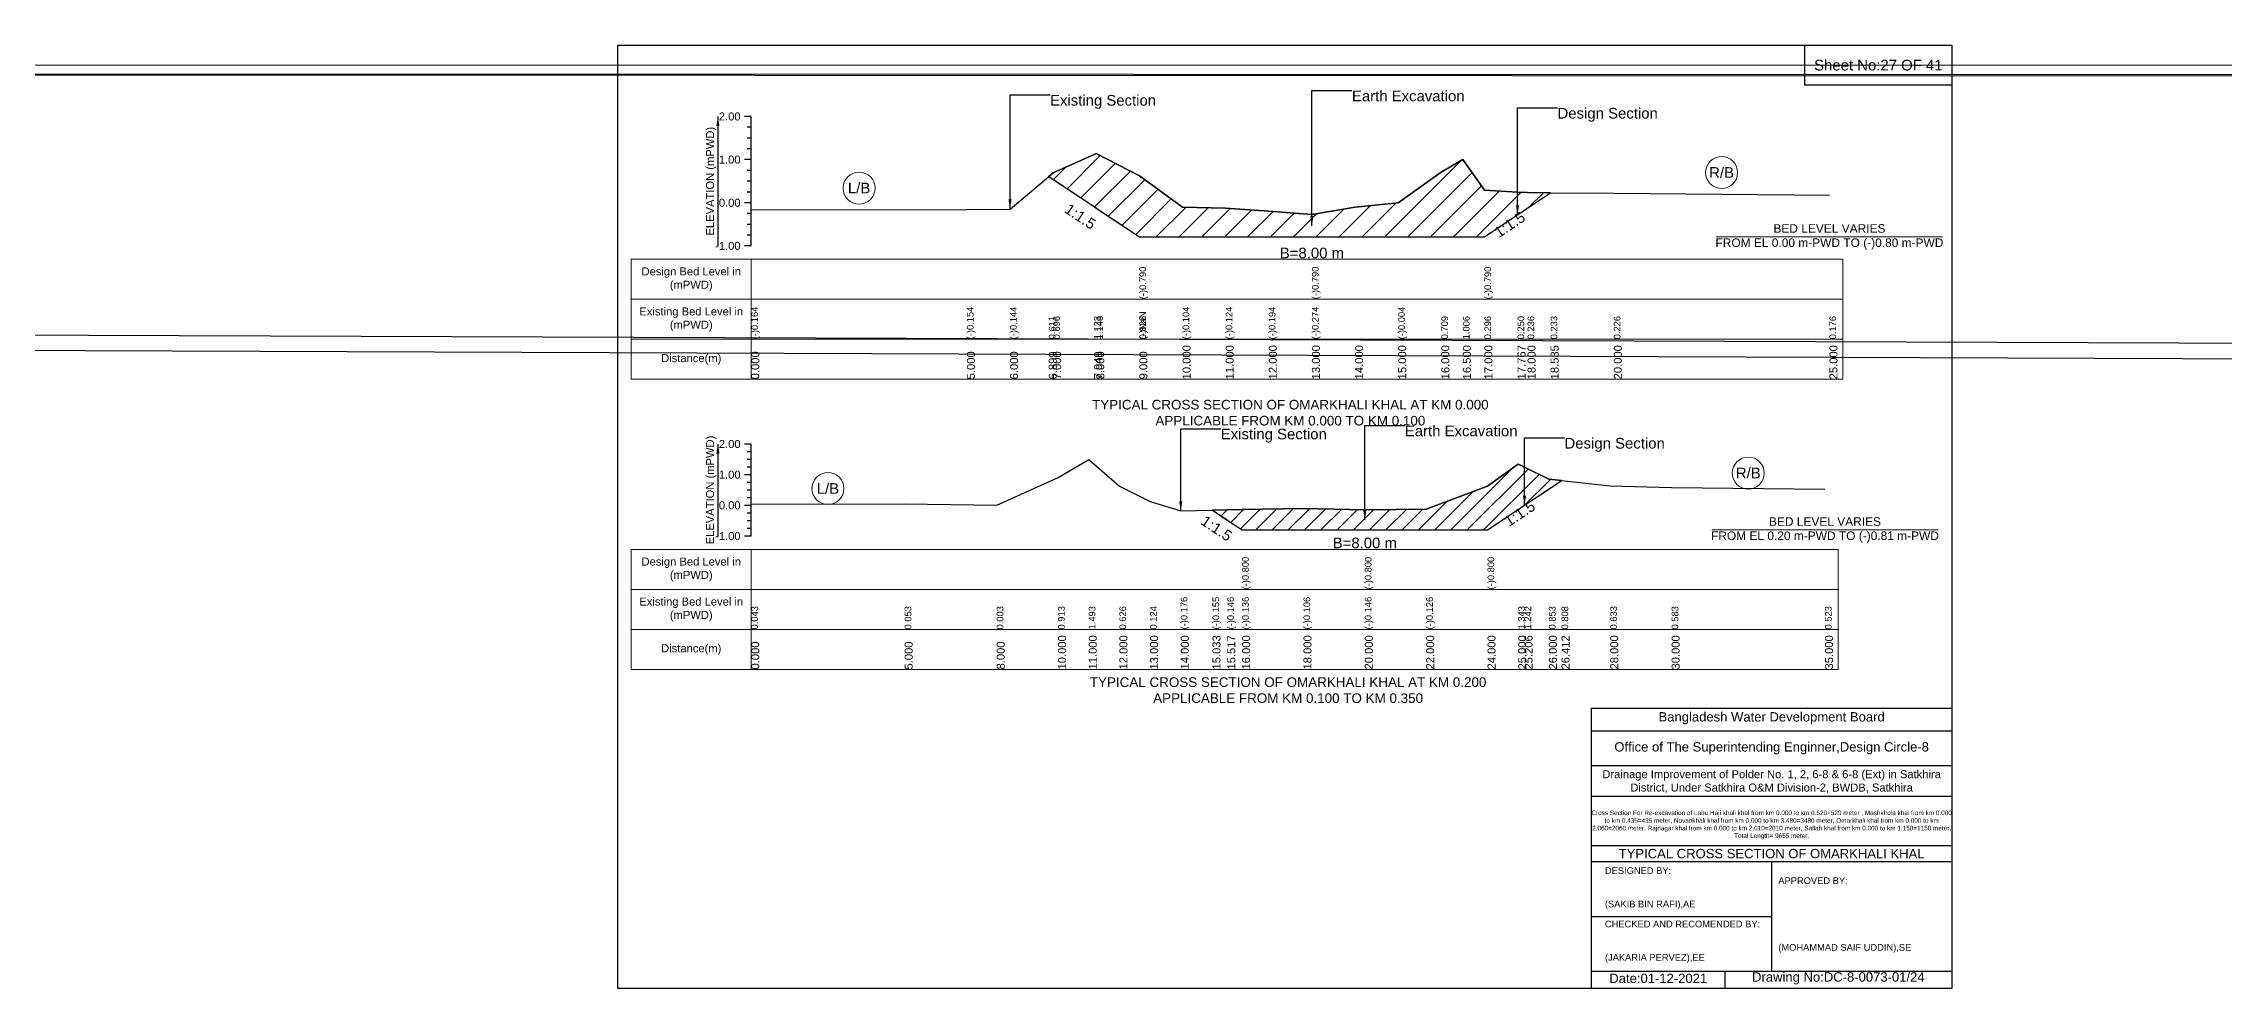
# Model space of a CAD drawing. Header units: inches. Extents: x 0 to 506000, y -4242 to 7.
# Drawn here: x 357417 to 367222, y -4242 to 7 of the extents above; entities that cross this region are included whole.
import ezdxf

# ---------------------------------------------------------------- set-up
doc = ezdxf.new("R2010")
doc.units = ezdxf.units.IN
doc.header["$LTSCALE"] = 7
doc.header["$MEASUREMENT"] = 0
doc.linetypes.add('DASHED', pattern=[0.75, 0.5, -0.25])
for name, color, linetype, lineweight in [('Cross section Data Border', 7, 'Continuous', 9), ('Cross Section Labels', 7, 'Continuous', 9), ('Design_Bed_Level for Xsection', 7, 'DASHED', 25), ('Existing_Bed_Level for Xsection', 7, 'Continuous', 25), ('Long Section Labels', 7, 'Continuous', 9)]:
    doc.layers.add(name, color=color, linetype=linetype, lineweight=lineweight)
doc.styles.get("Standard").update_dxf_attribs({"font": 'arial.ttf'})
doc.dimstyles.get("Standard").update_dxf_attribs({"dimtxt": 0.18, "dimasz": 0.18, "dimexe": 0.18, "dimexo": 0.0625, "dimgap": 0.09, "dimtad": 0, "dimtih": 1, "dimtoh": 1, "dimdec": 4, "dimzin": 0, "dimdsep": 46, "dimtxsty": 'Standard', "dimcen": 0.09, "dimadec": 0, "dimazin": 0, "dimtfac": 1, "dimtdec": 4, "dimtofl": 0, "dimtmove": 0, "dimatfit": 3, "dimfxl": 1, "dimtolj": 1, "dimtzin": 0, "dimarcsym": 0})

msp = doc.modelspace()

# ---------------------------------------------------------------- hatches: boundary and pattern name
at = {"layer": 'Existing_Bed_Level for Xsection'}
h = msp.add_hatch(dxfattribs=at)
h.set_pattern_fill('ANSI31', color=256, scale=582, style=0)
h.paths.add_polyline_path([(361938.3, -590.3), (361958, -603.4), (362142.2, -726.2), (362152, -732.8), (362346, -862.1), (362540, -862.1), (362734, -862.1), (362928, -862.1), (363122, -862.1), (363316, -862.1), (363510, -862.1), (363704, -862.1), (363801, -862.1), (363898, -862.1), (364046.9, -762.8), (364092, -732.8), (364195.8, -663.6), (364092, -663.1), (364046.9, -660.4), (363898, -651.4), (363801, -513.7), (363704, -571.3), (363510, -709.6), (363316, -729), (363122, -762), (362928, -746.5), (362734, -732.9), (362540, -729), (362346, -587.4), (362152, -486.5), (362142.2, -490.9), (361958, -573.8)])
h = msp.add_hatch(dxfattribs=at)
h.set_pattern_fill('ANSI31', color=256, scale=414, style=0)
h.paths.add_polyline_path([(362674.6, -2091.1), (362741.3, -2135.6), (362808, -2180.1), (363084, -2180.1), (363360, -2180.1), (363636, -2180.1), (363912, -2180.1), (364050, -2088.1), (364078.4, -2069.2), (364188, -1996.1), (364244.8, -1958.2), (364188, -1952), (364078.4, -1898.3), (364050, -1884.4), (363912, -1983.3), (363636, -2087.1), (363360, -2089.9), (363084, -2084.3), (362808, -2088.5), (362741.3, -2089.8)])

# ---------------------------------------------------------------- linework, layer by layer
for points in [[(360000, 0), (366000, 0), (366000, -4242), (360000, -4242)], [(365340, 0), (366000, 0), (366000, -180), (365340, -180)]]:
    msp.add_lwpolyline(points, close=True)
for points in [[(364380, -4242), (364380, -2982), (366000, -2982)], [(364380, -3084), (366000, -3084)], [(364380, -3240), (366000, -3240)], [(364380, -3378), (366000, -3378)], [(364380, -3600), (366000, -3600)], [(364380, -3672), (366000, -3672)], [(365190, -3672), (365190, -4164)], [(364380, -3918), (365190, -3918)], [(364380, -4164), (366000, -4164)], [(364980, -4164), (364980, -4242)]]:
    msp.add_lwpolyline(points)
at = {"layer": 'Cross section Data Border'}
for points in [[(360060, -962.8), (365510, -962.8), (365510, -1502.8), (360060, -1502.8)], [(360060, -2267.7), (365490, -2267.7), (365490, -2807.7), (360060, -2807.7)]]:
    msp.add_lwpolyline(points, close=True, dxfattribs=at)
for points in [[(360600, -962.8), (360600, -1502.8)], [(360060, -1142.8), (365510, -1142.8)], [(360060, -1322.8), (365510, -1322.8)], [(360600, -2267.7), (360600, -2807.7)], [(360060, -2447.7), (365490, -2447.7)], [(360060, -2627.7), (365490, -2627.7)]]:
    msp.add_lwpolyline(points, dxfattribs=at)
at = {"layer": 'Cross Section Labels'}
for points in [[(364941, -862.1), (365959, -862.1)], [(364921, -2180.1), (365939, -2180.1)]]:
    msp.add_lwpolyline(points, dxfattribs=at)
for centre in [(361085, -642.7), (364965, -572.9), (365085, -1924.4), (360945, -1994.1)]:
    msp.add_circle(centre, 72, dxfattribs=at)
at = {"layer": 'Design_Bed_Level for Xsection'}
for points in [[(361938.3, -590.3), (362142.2, -726.2), (362346, -862.1), (363122, -862.1), (363898, -862.1), (364046.9, -762.8), (364195.8, -663.6)], [(362674.6, -2091.1), (362741.3, -2135.6), (362808, -2180.1), (363360, -2180.1), (363912, -2180.1), (364078.4, -2069.2), (364244.8, -1958.2)]]:
    msp.add_lwpolyline(points, dxfattribs=at)
at = {"layer": 'Existing_Bed_Level for Xsection'}
for points in [[(360600, -320.8), (360570, -320.8)], [(360600, -369.3), (360582, -369.3)], [(360600, -902.8), (360600, -708.8), (360600, -514.8), (360600, -320.8)], [(360600, -417.8), (360582, -417.8)], [(360600, -466.3), (360582, -466.3)], [(360600, -740.7), (361570, -738.7), (361764, -736.8), (361938.3, -590.3), (361958, -573.8), (362142.2, -490.9), (362152, -486.5), (362346, -587.4), (362346, -587.4), (362540, -729), (362734, -732.9), (362928, -746.5), (363122, -762), (363122, -762), (363316, -729), (363510, -709.6), (363704, -571.3), (363801, -513.7), (363898, -651.4), (363898, -651.4), (364046.9, -660.4), (364092, -663.1), (364195.8, -663.6), (364480, -665), (365450, -674.7)], [(360600, -514.8), (360570, -514.8)], [(360600, -563.3), (360582, -563.3)], [(360600, -611.8), (360582, -611.8)], [(360600, -660.3), (360582, -660.3)], [(360600, -708.8), (360570, -708.8)], [(360600, -757.3), (360582, -757.3)], [(360600, -805.8), (360582, -805.8)], [(360600, -854.3), (360582, -854.3)], [(360600, -902.8), (360570, -902.8)], [(360600, -1793.7), (360570, -1793.7)], [(360600, -1828.2), (360582, -1828.2)], [(360600, -1862.7), (360582, -1862.7)], [(360600, -2207.7), (360600, -2069.7), (360600, -1931.7), (360600, -1793.7)], [(360600, -1931.7), (360570, -1931.7)], [(360600, -1897.2), (360582, -1897.2)], [(360600, -2063.8), (361290, -2062.4), (361704, -2069.3), (361980, -1943.7), (362118, -1863.7), (362256, -1983.3), (362394, -2052.6), (362532, -2094), (362674.6, -2091.1), (362741.3, -2089.8), (362808, -2088.5), (362808, -2088.5), (363084, -2084.3), (363360, -2089.9), (363360, -2089.9), (363636, -2087.1), (363912, -1983.3), (363912, -1983.3), (364050, -1884.4), (364078.4, -1898.3), (364188, -1952), (364244.8, -1958.2), (364464, -1982.4), (364740, -1989.3), (365430, -1997.5)], [(360600, -1966.2), (360582, -1966.2)], [(360600, -2000.7), (360582, -2000.7)], [(360600, -2035.2), (360582, -2035.2)], [(360600, -2069.7), (360570, -2069.7)], [(360600, -2104.2), (360582, -2104.2)], [(360600, -2138.7), (360582, -2138.7)], [(360600, -2207.7), (360570, -2207.7)], [(360600, -2173.2), (360582, -2173.2)]]:
    msp.add_lwpolyline(points, dxfattribs=at)
for points in [[(361938.3, -590.3), (361938.3, -590.3), (361958, -603.4), (362142.2, -726.2), (362152, -732.8), (362346, -862.1), (362346, -862.1), (362540, -862.1), (362734, -862.1), (362928, -862.1), (363122, -862.1), (363122, -862.1), (363316, -862.1), (363510, -862.1), (363704, -862.1), (363801, -862.1), (363898, -862.1), (363898, -862.1), (364046.9, -762.8), (364092, -732.8), (364195.8, -663.6), (364092, -663.1), (364046.9, -660.4), (363898, -651.4), (363898, -651.4), (363801, -513.7), (363704, -571.3), (363510, -709.6), (363316, -729), (363122, -762), (363122, -762), (362928, -746.5), (362734, -732.9), (362540, -729), (362346, -587.4), (362346, -587.4), (362152, -486.5), (362142.2, -490.9), (361958, -573.8), (361938.3, -590.3)], [(362674.6, -2091.1), (362674.6, -2091.1), (362741.3, -2135.6), (362808, -2180.1), (362808, -2180.1), (363084, -2180.1), (363360, -2180.1), (363360, -2180.1), (363636, -2180.1), (363912, -2180.1), (363912, -2180.1), (364050, -2088.1), (364078.4, -2069.2), (364188, -1996.1), (364244.8, -1958.2), (364244.8, -1958.2), (364244.8, -1958.2), (364188, -1952), (364078.4, -1898.3), (364050, -1884.4), (363912, -1983.3), (363912, -1983.3), (363636, -2087.1), (363360, -2089.9), (363360, -2089.9), (363084, -2084.3), (362808, -2088.5), (362808, -2088.5), (362741.3, -2089.8), (362674.6, -2091.1)]]:
    msp.add_lwpolyline(points, close=True, dxfattribs=at)

# ---------------------------------------------------------------- texts
at = {"attachment_point": 5}
for s, insert, char_height in [('Sheet No:27 OF 41', (365670, -90), 48), ('Bangladesh Water Development Board', (365190, -3027), 42), ('Office of The Superintending Enginner,Design Circle-8', (365190, -3162), 42)]:
    msp.add_mtext(s, dxfattribs=dict(at, insert=insert, char_height=char_height))
for s, insert, char_height, width, attachment_point in [('Drainage Improvement of Polder No. 1, 2, 6-8 & 6-8 (Ext) in Satkhira District, Under Satkhira O&M Division-2, BWDB, Satkhira', (365190, -3312), 36, 1680, 5), ('Cross Section For Re-excavation of Labu Haji khali khal from km 0.000 to km 0.520=520 meter , Mashkhola khal from km 0.000 to km 0.435=435 meter, Novabkhali khal from km 0.000 to km 3.480=3480 meter, Omarkhali khal from km 0.000 to km 2.060=2060 meter, Rajnagar khal from km 0.000 to km 2.010=2010 meter, Sallah khal from km 0.000 to km 1.150=1150 meter, Total Length= 9655 meter. ', (365190, -3507), 20.5611, 1620, 5), ('TYPICAL CROSS SECTION OF OMARKHALI KHAL', (365190, -3636), 42, 1680, 5), ('DESIGNED BY:^J^J^J(SAKIB BIN RAFI),AE', (364440, -3792), 30, 840, 4), ('APPROVED BY:^J^J^J^J^J^J(MOHAMMAD SAIF UDDIN),SE', (365220, -3912), 30, 840, 4), ('CHECKED AND RECOMENDED BY:^J^J^J(JAKARIA PERVEZ),EE', (364440, -4032), 30, 840, 4), ('Date:01-12-2021', (364680, -4197), 42, 840, 5), ('Drawing No:DC-8-0073-01/24', (365490, -4197), 42, 1320, 5)]:
    msp.add_mtext(s, dxfattribs=dict(insert=insert, char_height=char_height, width=width, attachment_point=attachment_point))
at = {"layer": 'Cross section Data Border', "char_height": 36, "width": 480, "attachment_point": 5}
for s, insert in [('Design Bed Level in (mPWD)', (360330, -1052.8)), ('Existing Bed Level in (mPWD)', (360330, -1232.8)), ('Distance(m)', (360330, -1412.8)), ('Design Bed Level in (mPWD)', (360330, -2357.7)), ('Existing Bed Level in (mPWD)', (360330, -2537.7)), ('Distance(m)', (360330, -2717.7))]:
    msp.add_mtext(s, dxfattribs=dict(at, insert=insert))
at = {"layer": 'Cross Section Labels'}
for s, insert, char_height, attachment_point in [('Existing Section', (361944, -223.8), 48, 1), ('Earth Excavation', (363302, -204.4), 48, 1), ('Design Section', (364226.9, -282), 48, 1), ('R/B', (364965, -572.9), 48, 5), ('L/B', (361085, -642.7), 48, 5), ('BED LEVEL VARIES ^JFROM EL 0.00 m-PWD TO (-)0.80 m-PWD', (365450, -862.1), 38.4, 5), ('B=8.00 m', (363122, -910.6), 48, 2), ('TYPICAL CROSS SECTION OF OMARKHALI KHAL AT KM 0.000^JAPPLICABLE FROM KM 0.000 TO KM 0.100', (363025, -1653), 43.2, 5), ('Existing Section', (362712, -1724.7), 48, 1), ('Earth Excavation', (363540, -1710.9), 48, 1), ('Design Section', (364258.4, -1766.1), 48, 1), ('R/B', (365085, -1924.4), 48, 5), ('L/B', (360945, -1994.1), 48, 5), ('BED LEVEL VARIES ^JFROM EL 0.20 m-PWD TO (-)0.81 m-PWD', (365430, -2180.1), 38.4, 5), ('B=8.00 m', (363360, -2214.6), 48, 2), ('TYPICAL CROSS SECTION OF OMARKHALI KHAL AT KM 0.200^JAPPLICABLE FROM KM 0.100 TO KM 0.350', (363015, -2901), 43.2, 5)]:
    msp.add_mtext(s, dxfattribs=dict(at, insert=insert, char_height=char_height, attachment_point=attachment_point))
at = {"layer": 'Cross Section Labels', "char_height": 48, "attachment_point": 2}
for insert, rotation in [((362093.7, -750.5), 326.30993), ((363998.4, -787.1), 33.69007), ((364043.9, -2086.4), 33.69007), ((362706.8, -2152.9), 326.30993)]:
    msp.add_mtext('1:1.5', dxfattribs=dict(at, insert=insert, rotation=rotation))
at = {"layer": 'Existing_Bed_Level for Xsection', "char_height": 36, "attachment_point": 5, "rotation": 90}
for insert in [(360420, -611.8), (360420, -2000.7)]:
    msp.add_mtext('ELEVATION (mPWD)', dxfattribs=dict(at, insert=insert))
at = {"layer": 'Existing_Bed_Level for Xsection', "char_height": 36, "attachment_point": 6}
for s, insert in [('2.00', (360552, -320.8)), ('1.00', (360552, -514.8)), ('0.00', (360552, -708.8)), ('-1.00', (360552, -902.8)), ('2.00', (360552, -1793.7)), ('1.00', (360552, -1931.7)), ('0.00', (360552, -2069.7)), ('-1.00', (360552, -2207.7))]:
    msp.add_mtext(s, dxfattribs=dict(at, insert=insert))
at = {"layer": 'Long Section Labels', "attachment_point": 1, "rotation": 90}
for s, insert, char_height in [('(-)0.790', (362346, -1142.8), 30), ('(-)0.790', (363122, -1142.8), 30), ('(-)0.790', (363898, -1142.8), 30), ('(-)0.164', (360600, -1322.8), 30), ('(-)0.154', (361570, -1322.8), 30), ('(-)0.144', (361764, -1322.8), 30), ('0.611', (361938.3, -1322.8), 30), ('0.696', (361958, -1322.8), 30), ('1.123', (362142.2, -1322.8), 30), ('1.146', (362152, -1322.8), 30), ('(-)NaN', (362346, -1322.8), 30), ('0.626', (362346, -1322.8), 30), ('0.626', (362346, -1322.8), 30), ('(-)0.104', (362540, -1322.8), 30), ('(-)0.104', (362540, -1322.8), 30), ('(-)0.124', (362734, -1322.8), 30), ('(-)0.194', (362928, -1322.8), 30), ('(-)0.274', (363122, -1322.8), 30), ('(-)0.274', (363122, -1322.8), 30), ('(-)0.274', (363122, -1322.8), 30), ('(-)0.004', (363510, -1322.8), 30), ('0.709', (363704, -1322.8), 30), ('1.006', (363801, -1322.8), 30), ('0.296', (363898, -1322.8), 30), ('0.296', (363898, -1322.8), 30), ('0.296', (363898, -1322.8), 30), ('0.250', (364046.9, -1322.8), 30), ('0.236', (364092, -1322.8), 30), ('0.233', (364195.8, -1322.8), 30), ('0.226', (364480, -1322.8), 30), ('0.176', (365450, -1322.8), 30), ('10.000', (362540, -1502.8), 36), ('11.000', (362734, -1502.8), 36), ('12.000', (362928, -1502.8), 36), ('13.000', (363122, -1502.8), 36), ('13.000', (363122, -1502.8), 36), ('13.000', (363122, -1502.8), 36), ('14.000', (363316, -1502.8), 36), ('15.000', (363510, -1502.8), 36), ('16.000', (363704, -1502.8), 36), ('16.500', (363801, -1502.8), 36), ('17.000', (363898, -1502.8), 36), ('17.000', (363898, -1502.8), 36), ('17.000', (363898, -1502.8), 36), ('17.767', (364046.9, -1502.8), 36), ('18.000', (364092, -1502.8), 36), ('18.535', (364195.8, -1502.8), 36), ('20.000', (364480, -1502.8), 36), ('25.000', (365450, -1502.8), 36), ('0.000', (360600, -1502.8), 36), ('5.000', (361570, -1502.8), 36), ('6.000', (361764, -1502.8), 36), ('6.899', (361938.3, -1502.8), 36), ('7.000', (361958, -1502.8), 36), ('7.949', (362142.2, -1502.8), 36), ('8.000', (362152, -1502.8), 36), ('9.000', (362346, -1502.8), 36), ('9.000', (362346, -1502.8), 36), ('9.000', (362346, -1502.8), 36), ('(-)0.800', (362808, -2447.7), 30), ('(-)0.800', (363360, -2447.7), 30), ('(-)0.800', (363912, -2447.7), 30), ('0.043', (360600, -2627.7), 30), ('0.053', (361290, -2627.7), 30), ('0.003', (361704, -2627.7), 30), ('0.913', (361980, -2627.7), 30), ('1.493', (362118, -2627.7), 30), ('0.626', (362256, -2627.7), 30), ('0.626', (362256, -2627.7), 30), ('0.626', (362256, -2627.7), 30), ('0.626', (362256, -2627.7), 30), ('0.124', (362394, -2627.7), 30), ('(-)0.176', (362532, -2627.7), 30), ('(-)0.155', (362674.6, -2627.7), 30), ('(-)0.146', (362741.3, -2627.7), 30), ('(-)0.136', (362808, -2627.7), 30), ('(-)0.136', (362808, -2627.7), 30), ('(-)0.136', (362808, -2627.7), 30), ('(-)0.106', (363084, -2627.7), 30), ('(-)0.146', (363360, -2627.7), 30), ('(-)0.146', (363360, -2627.7), 30), ('(-)0.146', (363360, -2627.7), 30), ('(-)0.126', (363636, -2627.7), 30), ('1.343', (364050, -2627.7), 30), ('1.242', (364078.4, -2627.7), 30), ('0.853', (364188, -2627.7), 30), ('0.808', (364244.8, -2627.7), 30), ('0.633', (364464, -2627.7), 30), ('0.583', (364740, -2627.7), 30), ('0.523', (365430, -2627.7), 30), ('0.000', (360600, -2807.7), 36), ('5.000', (361290, -2807.7), 36), ('8.000', (361704, -2807.7), 36), ('10.000', (361980, -2807.7), 36), ('11.000', (362118, -2807.7), 36), ('12.000', (362256, -2807.7), 36), ('13.000', (362394, -2807.7), 36), ('14.000', (362532, -2807.7), 36), ('15.033', (362674.6, -2807.7), 36), ('15.517', (362741.3, -2807.7), 36), ('16.000', (362808, -2807.7), 36), ('16.000', (362808, -2807.7), 36), ('16.000', (362808, -2807.7), 36), ('18.000', (363084, -2807.7), 36), ('20.000', (363360, -2807.7), 36), ('20.000', (363360, -2807.7), 36), ('20.000', (363360, -2807.7), 36), ('22.000', (363636, -2807.7), 36), ('24.000', (363912, -2807.7), 36), ('24.000', (363912, -2807.7), 36), ('24.000', (363912, -2807.7), 36), ('25.000', (364050, -2807.7), 36), ('25.206', (364078.4, -2807.7), 36), ('26.000', (364188, -2807.7), 36), ('26.412', (364244.8, -2807.7), 36), ('28.000', (364464, -2807.7), 36), ('30.000', (364740, -2807.7), 36), ('35.000', (365430, -2807.7), 36)]:
    msp.add_mtext(s, dxfattribs=dict(at, insert=insert, char_height=char_height))

# ---------------------------------------------------------------- leaders
at = {"layer": 'Cross Section Labels', "annotation_type": 0, "has_hookline": 1, "hookline_direction": 0}
for points, text_width in [([(0, 0), (403262, -145.5), (403441.9, -145.5)], 497), ([(0, 0), (413300, -154.4), (413479.9, -154.4)], 497), ([(0, 0), (452717.5, -111.2), (452897.4, -111.2)], 497), ([(0, 0), (412980, -1586.3), (413159.9, -1586.3)], 497), ([(0, 0), (443222, -1616.7), (443401.9, -1616.7)], 497), ([(361764, -736.8), (361764, -223.8), (361943.9, -223.8)], 467.2), ([(363122, -812.1), (363122, -204.4), (363301.9, -204.4)], 497), ([(364046.9, -762.8), (364046.9, -282), (364226.8, -282)], 441.2), ([(362532, -2094), (362532, -1724.7), (362711.9, -1724.7)], 467.2), ([(363360, -2135), (363360, -1710.9), (363539.9, -1710.9)], 497), ([(364078.4, -2069.2), (364078.4, -1766.1), (364258.3, -1766.1)], 441.2)]:
    msp.add_leader(points, dimstyle='Standard', override={"dimasz": 43.2}, dxfattribs=dict(at, text_width=text_width))
at = {"layer": 'Existing_Bed_Level for Xsection'}
for points in [[(360450, -320.8), (360450, -902.8)], [(360450, -1793.7), (360450, -2207.7)]]:
    msp.add_leader(points, dimstyle='Standard', override={"dimasz": 43.2}, dxfattribs=at)

doc.saveas('drawing.dxf')
